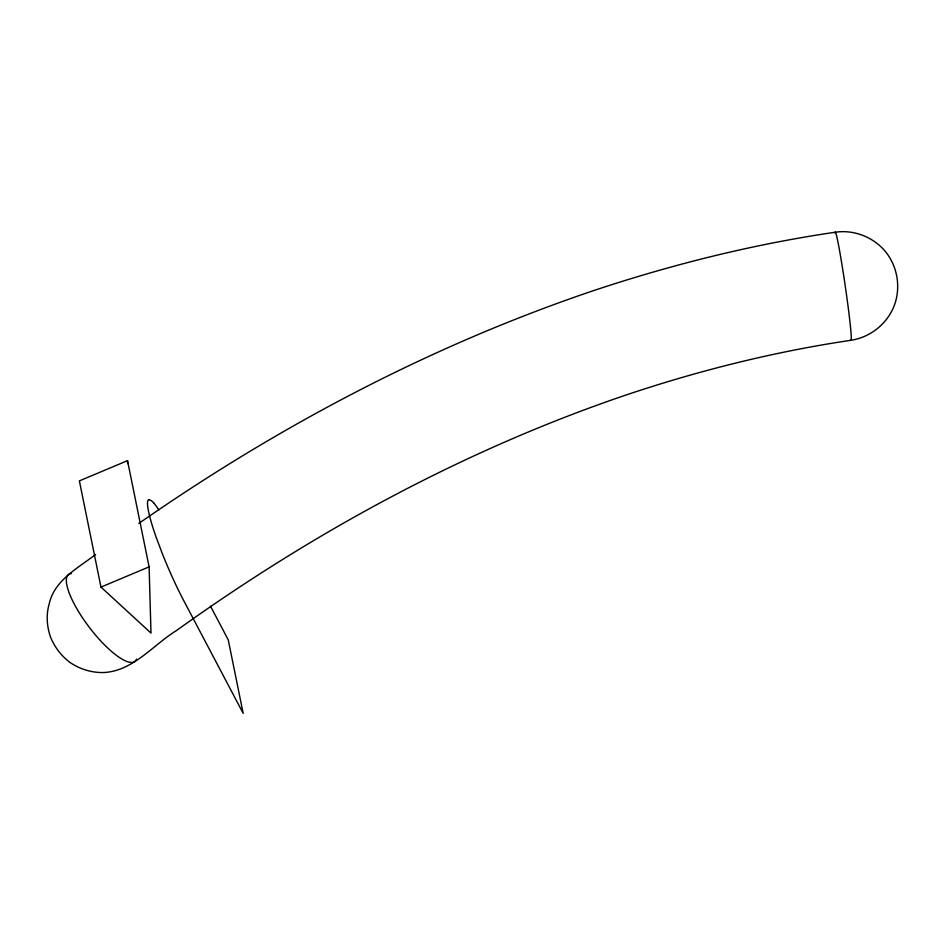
<?xml version="1.0" encoding="UTF-8"?>
<svg xmlns="http://www.w3.org/2000/svg" width="945" height="945" viewBox="0 0 945 945"><rect width="100%" height="100%" fill="white"/><g stroke="black" fill="none" stroke-linecap="round" stroke-linejoin="round"><path stroke-width="1.42" d="M95.563 554.538C77.998 568.122 54.29 580.206 49.175 604.02C45.951 614.935 46.872 626.582 50.581 637.249C54.751 647.278 61.579 656.385 70.438 662.728C79.9 669.119 91.181 672.568 102.592 672.568C132.654 671.789 152.724 645.128 176.479 630.551C314.815 531.303 466.145 449.099 627.657 394.455C700.422 370.156 775.113 351.528 851.032 340.271C868.798 337.554 884.626 325.86 892.47 309.688C901.896 290.221 898.27 265.592 883.729 249.61C871.573 236.345 853.004 229.54 835.179 232.246C752.752 244.306 671.694 264.576 592.704 290.906C431.038 345.622 278.728 426.053 138.82 523.447M127.516 460.664L79.38 480.887L100.973 587.093L150.999 633.079L149.109 566.87L127.516 460.664L127.599 463.605M100.973 587.093L149.109 566.87M149.109 499.681L151.483 500.755A70.379 9.308 67.2 0 1 153.893 503.165M210.475 606.158L228.241 639.848L243.184 713.369L183.743 600.63A74.49 9.863 67.2 0 1 167.289 565.736L165.977 562.606A70.084 9.273 67.2 0 1 162.138 553.179L156.445 538M136.434 659.161A54.645 15.522 52.7 0 1 89.232 627.22A54.645 15.522 52.7 0 1 71.407 573.497M835.037 233.131A54.645 2.079 81.7 0 1 845.149 285.378A54.645 2.079 81.7 0 1 850.595 339.55M153.87 503.118A74.253 9.828 67.2 0 1 158.866 509.957M156.398 537.941A63.658 8.422 67.2 0 1 149.062 499.586"/></g></svg>
